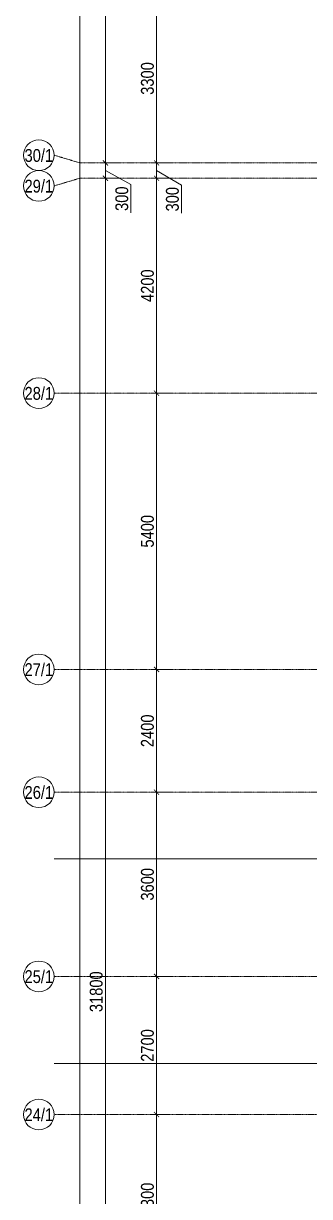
# Model space of a CAD drawing. Header units: millimetres. Extents: x -328335 to 1460319, y -208171 to 164069.
# Drawn here: x -6555 to -967, y 80597 to 103525 of the extents above; entities that cross this region are included whole.
import ezdxf
from ezdxf.enums import TextEntityAlignment as Align

# ---------------------------------------------------------------- set-up
doc = ezdxf.new("R2010")
doc.units = ezdxf.units.MM
doc.header["$LTSCALE"] = 0.5
doc.linetypes.add('CENTER', pattern=[50.8, 31.75, -6.35, 6.35, -6.35])
doc.linetypes.add('CENTER2', pattern=[28.575, 19.05, -3.175, 3.175, -3.175])
doc.layers.get('Defpoints').update_dxf_attribs({"color": 140})
doc.layers.add('АР_Делит', color=120, linetype='Continuous', lineweight=0, plot=False)
doc.layers.add('РД_Оси_100', color=7, linetype='Continuous', lineweight=0, true_color=0x525252)
doc.layers.add('РД_Оси_размер', color=8, linetype='Continuous', lineweight=0)
doc.styles.add('style1', font='ARIALN.TTF')
doc.styles.add('ккк', font='isocpeur.ttf', dxfattribs={"width": 0.85, "oblique": 15})
doc.dimstyles.new('Dim100_ареал', dxfattribs={"dimscale": 100, "dimtxt": 2.5, "dimasz": 1, "dimexe": 1, "dimexo": 1, "dimgap": 0.5, "dimtad": 1, "dimzin": 12, "dimdsep": 46, "dimtxsty": 'style1', "dimblk": 'ARCHTICK', "dimcen": 1, "dimdle": 1, "dimaunit": 1, "dimadec": 0, "dimazin": 3, "dimtfac": 1, "dimtmove": 1, "dimatfit": 3, "dimldrblk": 'OPEN30', "dimfxl": 2, "dimfxlon": 1, "dimtolj": 1, "dimtzin": 0, "dimlwd": 5, "dimlwe": 5, "dimarcsym": 0})

# ---------------------------------------------------------------- blocks, each defined once
blk = doc.blocks.new('A-iden')
at = {"linetype": 'Continuous', "lineweight": 5}
blk.add_circle((0, -4), 3, dxfattribs=at)
at = {"color": 0, "linetype": 'Continuous', "lineweight": 20, "style": 'ккк', "width": 0.85}
blk.add_attdef('ID', text='', height=4, dxfattribs=at).set_placement((0.31, -3.85), align=Align.MIDDLE_CENTER)
blk = doc.blocks.new('_ArchTick')
at = {"color": 0, "linetype": 'ByBlock', "const_width": 0.15}
blk.add_lwpolyline([(-0.5, -0.5), (0.5, 0.5)], dxfattribs=at)
blk = doc.blocks.new('*D215')
at = {"layer": 'Defpoints', "color": 0, "transparency": 16777216}
for p in [(-5455, 134700), (-2955, 134700), (-2955, 0)]:
    blk.add_point(p, dxfattribs=at)
at = {"layer": 'РД_Оси_размер', "color": 0, "lineweight": 5, "transparency": 16777216}
for p, q in [((-5255, 134700), (-5555, 134700)), ((-5455, -100), (-5455, 134800)), ((-5255, 0), (-5555, 0))]:
    blk.add_line(p, q, dxfattribs=at)
at = {"layer": 'РД_Оси_размер', "color": 0, "lineweight": 5, "transparency": 16777216, "xscale": 100, "yscale": 100, "zscale": 100}
for p, rotation in [((-5455, 134700), 90), ((-5455, 0), 270)]:
    blk.add_blockref('_ArchTick', p, dxfattribs=dict(at, rotation=rotation))
at = {"layer": 'РД_Оси_размер', "color": 0, "transparency": 16777216, "insert": (-5633, 67350), "char_height": 250, "attachment_point": 5, "rotation": 90, "style": 'style1'}
blk.add_mtext('\\A1;134700', dxfattribs=at)
blk = doc.blocks.new('_Open30')
at = {"color": 0, "linetype": 'ByBlock', "lineweight": -2}
for p, q in [((-1, 0.27), (0, 0)), ((0, 0), (-1, -0.27)), ((0, 0), (-1, 0))]:
    blk.add_line(p, q, dxfattribs=at)
blk = doc.blocks.new('*D236')
at = {"layer": 'Defpoints', "color": 0, "transparency": 16777216}
for p in [(-3955, 82200), (-2955, 82200), (-2955, 78900)]:
    blk.add_point(p, dxfattribs=at)
at = {"layer": 'РД_Оси_размер', "color": 0, "lineweight": 5, "transparency": 16777216}
for p, q in [((-3755, 82200), (-4055, 82200)), ((-3955, 78800), (-3955, 82300)), ((-3755, 78900), (-4055, 78900))]:
    blk.add_line(p, q, dxfattribs=at)
at = {"layer": 'РД_Оси_размер', "color": 0, "lineweight": 5, "transparency": 16777216, "xscale": 100, "yscale": 100, "zscale": 100}
for p, rotation in [((-3955, 82200), 90), ((-3955, 78900), 270)]:
    blk.add_blockref('_ArchTick', p, dxfattribs=dict(at, rotation=rotation))
at = {"layer": 'РД_Оси_размер', "color": 0, "transparency": 16777216, "insert": (-4133, 80550), "char_height": 250, "attachment_point": 5, "rotation": 90, "style": 'style1'}
blk.add_mtext('\\A1;3300', dxfattribs=at)
blk = doc.blocks.new('*D237')
at = {"layer": 'Defpoints', "color": 0, "transparency": 16777216}
for p in [(-3955, 84900), (-2955, 84900), (-2955, 82200)]:
    blk.add_point(p, dxfattribs=at)
at = {"layer": 'РД_Оси_размер', "color": 0, "lineweight": 5, "transparency": 16777216}
for p, q in [((-3755, 84900), (-4055, 84900)), ((-3955, 82100), (-3955, 85000)), ((-3755, 82200), (-4055, 82200))]:
    blk.add_line(p, q, dxfattribs=at)
at = {"layer": 'РД_Оси_размер', "color": 0, "lineweight": 5, "transparency": 16777216, "xscale": 100, "yscale": 100, "zscale": 100}
for p, rotation in [((-3955, 84900), 90), ((-3955, 82200), 270)]:
    blk.add_blockref('_ArchTick', p, dxfattribs=dict(at, rotation=rotation))
at = {"layer": 'РД_Оси_размер', "color": 0, "transparency": 16777216, "insert": (-4133, 83550), "char_height": 250, "attachment_point": 5, "rotation": 90, "style": 'style1'}
blk.add_mtext('\\A1;2700', dxfattribs=at)
blk = doc.blocks.new('*D238')
at = {"layer": 'Defpoints', "color": 0, "transparency": 16777216}
for p in [(-3955, 88500), (-2955, 88500), (-2955, 84900)]:
    blk.add_point(p, dxfattribs=at)
at = {"layer": 'РД_Оси_размер', "color": 0, "lineweight": 5, "transparency": 16777216}
for p, q in [((-3955, 84800), (-3955, 88600)), ((-3755, 88500), (-4055, 88500)), ((-3755, 84900), (-4055, 84900))]:
    blk.add_line(p, q, dxfattribs=at)
at = {"layer": 'РД_Оси_размер', "color": 0, "lineweight": 5, "transparency": 16777216, "xscale": 100, "yscale": 100, "zscale": 100}
for p, rotation in [((-3955, 88500), 90), ((-3955, 84900), 270)]:
    blk.add_blockref('_ArchTick', p, dxfattribs=dict(at, rotation=rotation))
at = {"layer": 'РД_Оси_размер', "color": 0, "transparency": 16777216, "insert": (-4133, 86700), "char_height": 250, "attachment_point": 5, "rotation": 90, "style": 'style1'}
blk.add_mtext('\\A1;3600', dxfattribs=at)
blk = doc.blocks.new('*D239')
at = {"layer": 'Defpoints', "color": 0, "transparency": 16777216}
for p in [(-3955, 90900), (-2955, 90900), (-2955, 88500)]:
    blk.add_point(p, dxfattribs=at)
at = {"layer": 'РД_Оси_размер', "color": 0, "lineweight": 5, "transparency": 16777216}
for p, q in [((-3755, 90900), (-4055, 90900)), ((-3955, 88400), (-3955, 91000)), ((-3755, 88500), (-4055, 88500))]:
    blk.add_line(p, q, dxfattribs=at)
at = {"layer": 'РД_Оси_размер', "color": 0, "lineweight": 5, "transparency": 16777216, "xscale": 100, "yscale": 100, "zscale": 100}
for p, rotation in [((-3955, 90900), 90), ((-3955, 88500), 270)]:
    blk.add_blockref('_ArchTick', p, dxfattribs=dict(at, rotation=rotation))
at = {"layer": 'РД_Оси_размер', "color": 0, "transparency": 16777216, "insert": (-4133, 89700), "char_height": 250, "attachment_point": 5, "rotation": 90, "style": 'style1'}
blk.add_mtext('\\A1;2400', dxfattribs=at)
blk = doc.blocks.new('*D240')
at = {"layer": 'Defpoints', "color": 0, "transparency": 16777216}
for p in [(-3955, 96300), (-2955, 96300), (-2955, 90900)]:
    blk.add_point(p, dxfattribs=at)
at = {"layer": 'РД_Оси_размер', "color": 0, "lineweight": 5, "transparency": 16777216}
for p, q in [((-3755, 96300), (-4055, 96300)), ((-3955, 90800), (-3955, 96400)), ((-3755, 90900), (-4055, 90900))]:
    blk.add_line(p, q, dxfattribs=at)
at = {"layer": 'РД_Оси_размер', "color": 0, "lineweight": 5, "transparency": 16777216, "xscale": 100, "yscale": 100, "zscale": 100}
for p, rotation in [((-3955, 96300), 90), ((-3955, 90900), 270)]:
    blk.add_blockref('_ArchTick', p, dxfattribs=dict(at, rotation=rotation))
at = {"layer": 'РД_Оси_размер', "color": 0, "transparency": 16777216, "insert": (-4133, 93600), "char_height": 250, "attachment_point": 5, "rotation": 90, "style": 'style1'}
blk.add_mtext('\\A1;5400', dxfattribs=at)
blk = doc.blocks.new('*D241')
at = {"layer": 'Defpoints', "color": 0, "transparency": 16777216}
for p in [(-3955, 100500), (-2955, 100500), (-2955, 96300)]:
    blk.add_point(p, dxfattribs=at)
at = {"layer": 'РД_Оси_размер', "color": 0, "lineweight": 5, "transparency": 16777216}
for p, q in [((-3755, 100500), (-4055, 100500)), ((-3955, 96200), (-3955, 100600)), ((-3755, 96300), (-4055, 96300))]:
    blk.add_line(p, q, dxfattribs=at)
at = {"layer": 'РД_Оси_размер', "color": 0, "lineweight": 5, "transparency": 16777216, "xscale": 100, "yscale": 100, "zscale": 100}
for p, rotation in [((-3955, 100500), 90), ((-3955, 96300), 270)]:
    blk.add_blockref('_ArchTick', p, dxfattribs=dict(at, rotation=rotation))
at = {"layer": 'РД_Оси_размер', "color": 0, "transparency": 16777216, "insert": (-4133, 98400), "char_height": 250, "attachment_point": 5, "rotation": 90, "style": 'style1'}
blk.add_mtext('\\A1;4200', dxfattribs=at)
blk = doc.blocks.new('*D242')
at = {"layer": 'Defpoints', "color": 0, "transparency": 16777216}
for p in [(-3955, 100800), (-2955, 100800), (-2955, 100500)]:
    blk.add_point(p, dxfattribs=at)
at = {"layer": 'РД_Оси_размер', "color": 0, "lineweight": 5, "transparency": 16777216}
for p, q in [((-3955, 100400), (-3955, 100900)), ((-3755, 100800), (-4055, 100800)), ((-3755, 100500), (-4055, 100500)), ((-3955, 100650), (-3467, 100366)), ((-3467, 100366), (-3467, 99814))]:
    blk.add_line(p, q, dxfattribs=at)
at = {"layer": 'РД_Оси_размер', "color": 0, "lineweight": 5, "transparency": 16777216, "xscale": 100, "yscale": 100, "zscale": 100}
for p, rotation in [((-3955, 100800), 90), ((-3955, 100500), 270)]:
    blk.add_blockref('_ArchTick', p, dxfattribs=dict(at, rotation=rotation))
at = {"layer": 'РД_Оси_размер', "color": 0, "transparency": 16777216, "insert": (-3645, 100090), "char_height": 250, "attachment_point": 5, "rotation": 90, "style": 'style1'}
blk.add_mtext('\\A1;300', dxfattribs=at)
blk = doc.blocks.new('*D243')
at = {"layer": 'Defpoints', "color": 0, "transparency": 16777216}
for p in [(-3955, 104100), (-2955, 104100), (-2955, 100800)]:
    blk.add_point(p, dxfattribs=at)
at = {"layer": 'РД_Оси_размер', "color": 0, "lineweight": 5, "transparency": 16777216}
for p, q in [((-3755, 104100), (-4055, 104100)), ((-3955, 100700), (-3955, 104200)), ((-3755, 100800), (-4055, 100800))]:
    blk.add_line(p, q, dxfattribs=at)
at = {"layer": 'РД_Оси_размер', "color": 0, "lineweight": 5, "transparency": 16777216, "xscale": 100, "yscale": 100, "zscale": 100}
for p, rotation in [((-3955, 104100), 90), ((-3955, 100800), 270)]:
    blk.add_blockref('_ArchTick', p, dxfattribs=dict(at, rotation=rotation))
at = {"layer": 'РД_Оси_размер', "color": 0, "transparency": 16777216, "insert": (-4133, 102450), "char_height": 250, "attachment_point": 5, "rotation": 90, "style": 'style1'}
blk.add_mtext('\\A1;3300', dxfattribs=at)
blk = doc.blocks.new('*D301')
at = {"layer": 'Defpoints', "color": 0, "transparency": 16777216}
for p in [(-4955, 100500), (-2955, 100500), (-2955, 68700)]:
    blk.add_point(p, dxfattribs=at)
at = {"layer": 'РД_Оси_размер', "color": 0, "lineweight": 5, "transparency": 16777216}
for p, q in [((-4755, 100500), (-5055, 100500)), ((-4955, 68600), (-4955, 100600)), ((-4755, 68700), (-5055, 68700))]:
    blk.add_line(p, q, dxfattribs=at)
at = {"layer": 'РД_Оси_размер', "color": 0, "lineweight": 5, "transparency": 16777216, "xscale": 100, "yscale": 100, "zscale": 100}
for p, rotation in [((-4955, 100500), 90), ((-4955, 68700), 270)]:
    blk.add_blockref('_ArchTick', p, dxfattribs=dict(at, rotation=rotation))
at = {"layer": 'РД_Оси_размер', "color": 0, "transparency": 16777216, "insert": (-5133, 84600), "char_height": 250, "attachment_point": 5, "rotation": 90, "style": 'style1'}
blk.add_mtext('\\A1;31800', dxfattribs=at)
blk = doc.blocks.new('*D302')
at = {"layer": 'Defpoints', "color": 0, "transparency": 16777216}
for p in [(-4955, 100800), (-2955, 100800), (-2955, 100500)]:
    blk.add_point(p, dxfattribs=at)
at = {"layer": 'РД_Оси_размер', "color": 0, "lineweight": 5, "transparency": 16777216}
for p, q in [((-4955, 100400), (-4955, 100900)), ((-4755, 100800), (-5055, 100800)), ((-4755, 100500), (-5055, 100500)), ((-4955, 100650), (-4455, 100376)), ((-4455, 100376), (-4455, 99823))]:
    blk.add_line(p, q, dxfattribs=at)
at = {"layer": 'РД_Оси_размер', "color": 0, "lineweight": 5, "transparency": 16777216, "xscale": 100, "yscale": 100, "zscale": 100}
for p, rotation in [((-4955, 100800), 90), ((-4955, 100500), 270)]:
    blk.add_blockref('_ArchTick', p, dxfattribs=dict(at, rotation=rotation))
at = {"layer": 'РД_Оси_размер', "color": 0, "transparency": 16777216, "insert": (-4633, 100100), "char_height": 250, "attachment_point": 5, "rotation": 90, "style": 'style1'}
blk.add_mtext('\\A1;300', dxfattribs=at)
blk = doc.blocks.new('*D303')
at = {"layer": 'Defpoints', "color": 0, "transparency": 16777216}
for p in [(-4955, 134700), (-2955, 134700), (-2955, 100800)]:
    blk.add_point(p, dxfattribs=at)
at = {"layer": 'РД_Оси_размер', "color": 0, "lineweight": 5, "transparency": 16777216}
for p, q in [((-4755, 134700), (-5055, 134700)), ((-4955, 100700), (-4955, 134800)), ((-4755, 100800), (-5055, 100800))]:
    blk.add_line(p, q, dxfattribs=at)
at = {"layer": 'РД_Оси_размер', "color": 0, "lineweight": 5, "transparency": 16777216, "xscale": 100, "yscale": 100, "zscale": 100}
for p, rotation in [((-4955, 134700), 90), ((-4955, 100800), 270)]:
    blk.add_blockref('_ArchTick', p, dxfattribs=dict(at, rotation=rotation))
at = {"layer": 'РД_Оси_размер', "color": 0, "transparency": 16777216, "insert": (-5133, 117750), "char_height": 250, "attachment_point": 5, "rotation": 90, "style": 'style1'}
blk.add_mtext('\\A1;33900', dxfattribs=at)
blk = doc.blocks.new('СОШ_2200_АР_ОСИ_М100_28.05.24')
at = {"layer": 'АР_Делит', "linetype": 'CENTER2'}
for p, q in [((-5954.958, 87200), (47367.08, 87200)), ((-5954.958, 83200), (47367.08, 83200))]:
    blk.add_line(p, q, dxfattribs=at)
at = {"layer": 'РД_Оси_100', "color": 8, "linetype": 'CENTER', "true_color": 0x808080}
for p, q in [((-5954.958, 96300), (119910, 96300)), ((-5954.958, 90900), (119910, 90900)), ((-5954.958, 88500), (119910, 88500)), ((-5954.958, 84900), (119910, 84900)), ((119910, 82200), (-5954.958, 82200))]:
    blk.add_line(p, q, dxfattribs=at)
for points in [[(119910, 100950), (119410, 100800), (-5454.958, 100800), (-5954.958, 100950)], [(119910, 100350), (119410, 100500), (-5454.958, 100500), (-5954.958, 100350)]]:
    blk.add_lwpolyline(points, dxfattribs=at)
at = {"layer": 'РД_Оси_100', "color": 0}
ref = blk.add_blockref('A-iden', (-6254.958, 101350), dxfattribs=dict(at, xscale=100, yscale=100, zscale=100))
ref.add_attrib('ID', '30/1', dxfattribs={"layer": '0', "linetype": 'Continuous', "height": 250, "style": 'style1'}).set_placement((-6254.958, 100950), align=Align.MIDDLE)
ref = blk.add_blockref('A-iden', (-6254.958, 100750), dxfattribs=dict(at, xscale=100, yscale=100, zscale=100))
ref.add_attrib('ID', '29/1', dxfattribs={"layer": '0', "linetype": 'Continuous', "height": 250, "style": 'style1'}).set_placement((-6254.958, 100350), align=Align.MIDDLE)
ref = blk.add_blockref('A-iden', (-6254.958, 96700), dxfattribs=dict(at, xscale=100, yscale=100, zscale=100))
ref.add_attrib('ID', '28/1', dxfattribs={"layer": '0', "linetype": 'Continuous', "height": 250, "style": 'style1'}).set_placement((-6254.958, 96300), align=Align.MIDDLE)
ref = blk.add_blockref('A-iden', (-6254.958, 91300), dxfattribs=dict(at, xscale=100, yscale=100, zscale=100))
ref.add_attrib('ID', '27/1', dxfattribs={"layer": '0', "linetype": 'Continuous', "height": 250, "style": 'style1'}).set_placement((-6254.958, 90900), align=Align.MIDDLE)
ref = blk.add_blockref('A-iden', (-6254.958, 88900), dxfattribs=dict(at, xscale=100, yscale=100, zscale=100))
ref.add_attrib('ID', '26/1', dxfattribs={"layer": '0', "linetype": 'Continuous', "height": 250, "style": 'style1'}).set_placement((-6254.958, 88500), align=Align.MIDDLE)
ref = blk.add_blockref('A-iden', (-6254.958, 85300), dxfattribs=dict(at, xscale=100, yscale=100, zscale=100))
ref.add_attrib('ID', '25/1', dxfattribs={"layer": '0', "linetype": 'Continuous', "height": 250, "style": 'style1'}).set_placement((-6254.958, 84900), align=Align.MIDDLE)
ref = blk.add_blockref('A-iden', (-6254.958, 82600), dxfattribs=dict(at, xscale=100, yscale=100, zscale=100))
ref.add_attrib('ID', '24/1', dxfattribs={"layer": '0', "linetype": 'Continuous', "height": 250, "style": 'style1'}).set_placement((-6254.958, 82200), align=Align.MIDDLE)
at = {"layer": 'РД_Оси_размер'}
for base, p1, p2, picture, middle in [((-5454.958, 134700), (-2954.958, 0), (-2954.958, 134700), '*D215', (-5632.601, 67350)), ((-4954.958, 134700), (-2954.958, 100800), (-2954.958, 134700), '*D303', (-5132.601, 117750)), ((-3954.958, 104100), (-2954.958, 100800), (-2954.958, 104100), '*D243', (-4132.601, 102450)), ((-4954.958, 100500), (-2954.958, 68700), (-2954.958, 100500), '*D301', (-5132.601, 84600)), ((-3954.958, 100500), (-2954.958, 96300), (-2954.958, 100500), '*D241', (-4132.601, 98400)), ((-3954.958, 96300), (-2954.958, 90900), (-2954.958, 96300), '*D240', (-4132.601, 93600)), ((-3954.958, 90900), (-2954.958, 88500), (-2954.958, 90900), '*D239', (-4132.601, 89700)), ((-3954.958, 88500), (-2954.958, 84900), (-2954.958, 88500), '*D238', (-4132.601, 86700)), ((-3954.958, 84900), (-2954.958, 82200), (-2954.958, 84900), '*D237', (-4132.601, 83550)), ((-3954.958, 82200), (-2954.958, 78900), (-2954.958, 82200), '*D236', (-4132.601, 80550))]:
    dim = blk.add_linear_dim(base=base, p1=p1, p2=p2, angle=90, dimstyle='Dim100_ареал', dxfattribs=at)
    dim.commit()
    dim.dimension.update_dxf_attribs({"geometry": picture, "text_midpoint": middle})
for base, picture, middle in [((-4954.958, 100800), '*D302', (-4454.958, 100325.718)), ((-3954.958, 100800), '*D242', (-3467.196, 100316.233))]:
    dim = blk.add_linear_dim(base=base, p1=(-2954.958, 100500), p2=(-2954.958, 100800), angle=90, dimstyle='Dim100_ареал', dxfattribs=at)
    dim.commit()
    dim.dimension.update_dxf_attribs({"geometry": picture, "text_midpoint": middle, "dimtype": 160})

msp = doc.modelspace()

# ---------------------------------------------------------------- block references
at = {"layer": 'РД_Оси_100'}
msp.add_blockref('СОШ_2200_АР_ОСИ_М100_28.05.24', (0, 0), dxfattribs=at)

doc.saveas('drawing.dxf')
